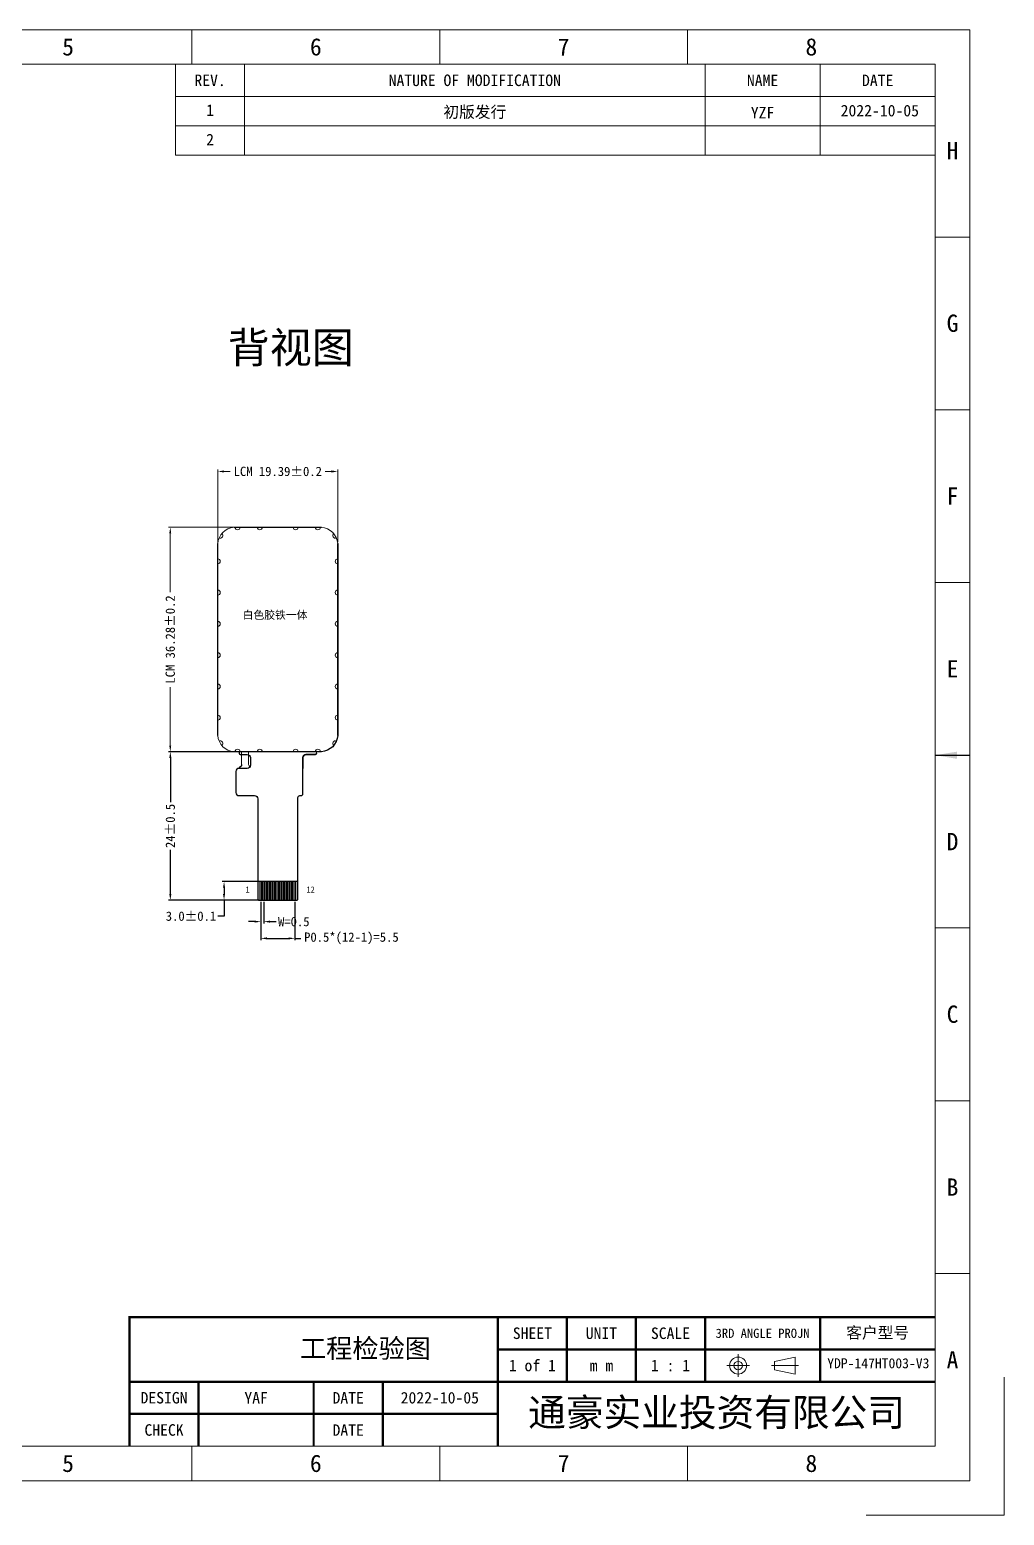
# Model space of a CAD drawing. Header units: millimetres. Extents: x 899 to 1621, y -115 to 374.
# Drawn here: x 1463.6 to 1621.3, y -114.8 to 125.4 of the extents above; entities that cross this region are included whole.
import ezdxf
from ezdxf.enums import TextEntityAlignment as Align

# ---------------------------------------------------------------- set-up
doc = ezdxf.new("R2010")
doc.units = ezdxf.units.MM
doc.layers.get('0').update_dxf_attribs({"lineweight": 15})
for name, color, linetype in [('Bezel', 5, 'Continuous'), ('dim', 3, 'Continuous'), ('DWG', 7, 'Continuous'), ('FPC', 30, 'Continuous'), ('Index', 7, 'Continuous'), ('LAYOUT.drawing', 7, 'Continuous')]:
    doc.layers.add(name, color=color, linetype=linetype)
doc.layers.add('BL', color=7, linetype='Continuous', plot=False)
doc.layers.add('BLU', color=7, linetype='Continuous', lineweight=9)
doc.styles.add('DD', font='', dxfattribs={"height": 2})
doc.styles.get("Standard").update_dxf_attribs({"font": ''})
doc.styles.add('WMF-ARIAL0', font='')
doc.styles.add('宋体', font='')
doc.styles.get('DD').set_extended_font_data('SimSun')
doc.styles.get('Standard').set_extended_font_data('SimSun')
doc.styles.get('WMF-ARIAL0').set_extended_font_data('SimSun')
doc.styles.get('宋体').set_extended_font_data('SimSun')
doc.dimstyles.new('ISO-25', dxfattribs={"dimtxt": 2.5, "dimasz": 2.5, "dimexe": 1.25, "dimexo": 0.625, "dimtad": 1, "dimtxsty": 'Standard', "dimcen": 2.5, "dimadec": 0, "dimazin": 0, "dimtfac": 1, "dimtmove": 0, "dimatfit": 3, "dimfxl": 0, "dimarcsym": 0})
doc.dimstyles.new('ISO-25$0', dxfattribs={"dimscale": 0.5, "dimtxt": 2, "dimasz": 2, "dimexe": 0.8, "dimexo": 0.8, "dimtad": 0, "dimrnd": 0.01, "dimzin": 9, "dimdsep": 46, "dimtxsty": 'Standard', "dimcen": 2.5, "dimadec": 0, "dimazin": 2, "dimtfac": 1, "dimtofl": 0, "dimtmove": 0, "dimatfit": 0, "dimfxl": 0, "dimlwd": 13, "dimlwe": 13, "dimarcsym": 0})
doc.dimstyles.new('Standard$0', dxfattribs={"dimscale": 0.7, "dimtxt": 2.5, "dimasz": 2, "dimexe": 1, "dimexo": 1, "dimtad": 0, "dimzin": 9, "dimdsep": 46, "dimtxsty": 'Standard', "dimcen": 0, "dimclrt": 7, "dimadec": 1, "dimazin": 0, "dimtfac": 1, "dimtofl": 0, "dimtmove": 0, "dimatfit": 3, "dimfxl": 0, "dimtolj": 1, "dimtzin": 0, "dimarcsym": 0})

# ---------------------------------------------------------------- blocks, each defined once
blk = doc.blocks.new('*U2')
at = {"layer": 'BL', "color": 2}
blk.add_lwpolyline([(-0.15, -1.5), (0.15, -1.5), (0.15, 1.5), (-0.15, 1.5)], close=True, dxfattribs=at)
blk = doc.blocks.new('*U3')
at = {"layer": 'dim', "color": 0, "linetype": 'ByBlock', "lineweight": -2, "transparency": 16777216}
for p in [(0, 0), (0.5, 0), (1, 0), (1.5, 0), (2, 0), (2.5, 0), (3, 0), (3.5, 0), (4, 0), (4.5, 0), (5, 0), (5.5, 0)]:
    blk.add_blockref('*U2', p, dxfattribs=at)
blk = doc.blocks.new('*D104')
at = {"layer": 'Defpoints', "color": 0}
for p in [(1495.05, -12.3), (1500.99, -12.3), (1500.99, -15.3)]:
    blk.add_point(p, dxfattribs=at)
at = {"layer": 'dim', "color": 3, "lineweight": -2}
for p, q in [((1500.69, -12.3), (1494.75, -12.3)), ((1495.05, -13.3), (1495.05, -14.3)), ((1500.69, -15.3), (1494.75, -15.3)), ((1495.05, -15.3), (1495.05, -17.9)), ((1495.05, -17.9), (1494.05, -17.9))]:
    blk.add_line(p, q, dxfattribs=at)
at = {"layer": 'dim', "color": 3}
for points in [[(1494.88, -13.3), (1495.21, -13.3), (1495.05, -12.3)], [(1494.88, -14.3), (1495.21, -14.3), (1495.05, -15.3)]]:
    blk.add_solid(points, dxfattribs=at)
at = {"layer": 'dim', "color": 3, "insert": (1489.7, -17.9), "char_height": 1.5, "attachment_point": 5, "style": '宋体'}
blk.add_mtext('\\A1;3.0%%P0.1', dxfattribs=at)
blk = doc.blocks.new('*D105')
at = {"layer": 'Defpoints', "color": 0}
for p in [(1500.99, -15.3), (1506.49, -15.3), (1506.49, -21.48)]:
    blk.add_point(p, dxfattribs=at)
at = {"layer": 'dim', "color": 3, "lineweight": -2}
for p, q in [((1500.99, -15.6), (1500.99, -21.78)), ((1506.49, -15.6), (1506.49, -21.78)), ((1501.99, -21.48), (1505.49, -21.48)), ((1506.49, -21.48), (1507.49, -21.48))]:
    blk.add_line(p, q, dxfattribs=at)
at = {"layer": 'dim', "color": 3}
for points in [[(1501.99, -21.32), (1501.99, -21.65), (1500.99, -21.48)], [(1505.49, -21.32), (1505.49, -21.65), (1506.49, -21.48)]]:
    blk.add_solid(points, dxfattribs=at)
at = {"layer": 'dim', "color": 3, "insert": (1515.65, -21.48), "char_height": 1.5, "attachment_point": 5, "style": '宋体'}
blk.add_mtext('\\A1;P0.5*(12-1)=5.5', dxfattribs=at)
blk = doc.blocks.new('*D106')
at = {"layer": 'Defpoints', "color": 0}
for p in [(1500.99, -15.3), (1501.49, -15.3), (1501.49, -18.78)]:
    blk.add_point(p, dxfattribs=at)
at = {"layer": 'dim', "color": 3, "lineweight": -2}
for p, q in [((1500.99, -15.6), (1500.99, -19.08)), ((1501.49, -15.6), (1501.49, -19.08)), ((1499.99, -18.78), (1498.99, -18.78)), ((1502.49, -18.78), (1503.49, -18.78))]:
    blk.add_line(p, q, dxfattribs=at)
at = {"layer": 'dim', "color": 3}
for points in [[(1499.99, -18.61), (1499.99, -18.94), (1500.99, -18.78)], [(1502.49, -18.61), (1502.49, -18.94), (1501.49, -18.78)]]:
    blk.add_solid(points, dxfattribs=at)
at = {"layer": 'dim', "color": 3, "insert": (1506.33, -18.78), "char_height": 1.5, "attachment_point": 5, "style": '宋体'}
blk.add_mtext('\\A1;W=0.5', dxfattribs=at)
blk = doc.blocks.new('*D112')
at = {"layer": 'Defpoints', "color": 0}
for p in [(1513.43, 54.01), (1494.05, 42.35), (1513.43, 42.35)]:
    blk.add_point(p, dxfattribs=at)
at = {"layer": 'dim', "color": 0, "lineweight": 13}
for p, q in [((1494.05, 42.65), (1494.05, 54.31)), ((1495.05, 54.01), (1496.06, 54.01)), ((1512.43, 54.01), (1511.42, 54.01)), ((1513.43, 42.65), (1513.43, 54.31))]:
    blk.add_line(p, q, dxfattribs=at)
at = {"layer": 'dim', "color": 0}
for points in [[(1495.05, 54.18), (1495.05, 53.84), (1494.05, 54.01)], [(1512.43, 54.18), (1512.43, 53.84), (1513.43, 54.01)]]:
    blk.add_solid(points, dxfattribs=at)
at = {"layer": 'dim', "color": 0, "insert": (1503.74, 54.01), "char_height": 1.5, "attachment_point": 5}
blk.add_mtext('LCM 19.39±0.2', dxfattribs=at)
blk = doc.blocks.new('*D113')
at = {"layer": 'Defpoints', "color": 0}
for p in [(1498.91, 44.98), (1486.35, 8.7), (1499, 8.7)]:
    blk.add_point(p, dxfattribs=at)
at = {"layer": 'dim', "color": 0, "lineweight": 13}
for p, q in [((1498.61, 44.98), (1486.05, 44.98)), ((1486.35, 43.98), (1486.35, 34.52)), ((1486.35, 9.7), (1486.35, 19.16)), ((1498.7, 8.7), (1486.05, 8.7))]:
    blk.add_line(p, q, dxfattribs=at)
at = {"layer": 'dim', "color": 0}
for points in [[(1486.18, 43.98), (1486.51, 43.98), (1486.35, 44.98)], [(1486.18, 9.7), (1486.51, 9.7), (1486.35, 8.7)]]:
    blk.add_solid(points, dxfattribs=at)
at = {"layer": 'dim', "color": 0, "insert": (1486.35, 26.84), "char_height": 1.5, "attachment_point": 5, "rotation": 90}
blk.add_mtext('LCM 36.28±0.2', dxfattribs=at)
blk = doc.blocks.new('*D114')
at = {"layer": 'Defpoints', "color": 0}
for p in [(1486.36, 8.7), (1499.43, 8.7), (1500.99, -15.3)]:
    blk.add_point(p, dxfattribs=at)
at = {"layer": 'dim', "color": 3, "lineweight": -2}
for p, q in [((1499.13, 8.7), (1486.06, 8.7)), ((1486.36, 7.7), (1486.36, 0.56)), ((1486.36, -14.3), (1486.36, -7.17)), ((1500.69, -15.3), (1486.06, -15.3))]:
    blk.add_line(p, q, dxfattribs=at)
at = {"layer": 'dim', "color": 3}
for points in [[(1486.19, 7.7), (1486.53, 7.7), (1486.36, 8.7)], [(1486.19, -14.3), (1486.53, -14.3), (1486.36, -15.3)]]:
    blk.add_solid(points, dxfattribs=at)
at = {"layer": 'dim', "color": 3, "insert": (1486.36, -3.3), "char_height": 1.5, "attachment_point": 5, "rotation": 90, "style": '宋体'}
blk.add_mtext('\\A1;24%%P0.5', dxfattribs=at)

msp = doc.modelspace()

# ---------------------------------------------------------------- linework, layer by layer
at = {"lineweight": 0}
for p, q in [((1289.459, 119.848), (1610.092, 119.848)), ((1487.201, 119.848), (1487.201, 105.132)), ((1610.092, 96.759), (1610.092, 119.848)), ((1610.092, 119.848), (1610.092, -103.59)), ((1487.201, 109.883), (1610.092, 109.883)), ((1487.201, 105.132), (1610.092, 105.132))]:
    msp.add_line(p, q, dxfattribs=at)
msp.add_line((1610.092, -103.59), (1289.459, -103.59))
for points in [[(1283.873, 125.434), (1615.678, 125.434), (1615.678, -109.176), (1283.873, -109.176)], [(1587.421, -91.933), (1584.11, -91.247), (1584.11, -89.874), (1587.421, -89.187)]]:
    msp.add_lwpolyline(points, close=True)
for points in [[(1489.854, 119.848), (1489.854, 125.434)], [(1529.934, 119.848), (1529.934, 125.434)], [(1570.013, 119.848), (1570.013, 125.434)], [(1498.373, 119.848), (1498.373, 105.132)], [(1572.852, 119.848), (1572.852, 105.132)], [(1591.472, 119.848), (1591.472, 105.132)], [(1487.201, 114.634), (1610.092, 114.634)], [(1610.092, -75.66), (1615.678, -75.66)], [(1578.211, -92.388), (1578.211, -88.714)], [(1576.374, -90.551), (1580.048, -90.551)], [(1583.58, -90.56), (1587.951, -90.56)], [(1598.92, -114.762), (1621.264, -114.762), (1621.264, -92.418)], [(1489.854, -103.59), (1489.854, -109.176)], [(1529.934, -103.59), (1529.934, -109.176)], [(1570.013, -103.59), (1570.013, -109.176)]]:
    msp.add_lwpolyline(points)
for points in [[(1610.092, 91.918), (1615.678, 91.918)], [(1610.092, 63.989), (1615.678, 63.989)], [(1610.092, 36.059), (1615.678, 36.059)], [(1610.092, -19.801), (1615.678, -19.801)], [(1610.092, -47.73), (1615.678, -47.73)]]:
    msp.add_lwpolyline(points, dxfattribs=at)
msp.add_lwpolyline([(1610.092, -82.735, 0.372, 0.372, 0), (1479.753, -82.735, 0.372, 0.372, 0), (1479.753, -103.59, 0, 0, 0)], format="xyseb")
at = {"const_width": 0.372}
for points in [[(1539.337, -103.59), (1539.337, -82.735)], [(1550.508, -93.163), (1550.508, -82.735)], [(1561.68, -93.163), (1561.68, -82.735)], [(1572.852, -93.163), (1572.852, -82.735)], [(1591.472, -93.163), (1591.472, -82.735)], [(1539.337, -87.949), (1610.092, -87.949)], [(1479.753, -93.163), (1610.092, -93.163)], [(1490.925, -103.59), (1490.925, -93.163)], [(1509.545, -103.59), (1509.545, -93.163)], [(1520.717, -103.59), (1520.717, -93.163)], [(1479.753, -98.376), (1539.337, -98.376)]]:
    msp.add_lwpolyline(points, dxfattribs=at)
for radius in [1.373, 0.686]:
    msp.add_circle((1578.203, -90.56), radius)
at = {"layer": 'BL', "color": 30}
msp.add_lwpolyline([(1506.989, -12.303), (1500.489, -12.303)], dxfattribs=at)
at = {"layer": 'BLU', "color": 36, "lineweight": 5}
for points in [[(1497.559, 6.135), (1497.784, 6.289, 0.1725228), (1497.896, 6.605), (1497.896, 8.696)], [(1498.996, 8.696), (1498.996, 6.605, 0.1631672), (1499.244, 6.258)]]:
    msp.add_lwpolyline(points, format="xyb", dxfattribs=at)
at = {"layer": 'DWG', "color": 30, "lineweight": 0}
msp.add_lwpolyline([(1510, 8.439), (1510, 8.697)], dxfattribs=at)
at = {"layer": 'FPC'}
for points in [[(1497.48, 8.697), (1497.48, 8.45, 0.3800106), (1497.65, 8.246), (1498.806, 8.246, -0.4142136), (1499.306, 7.746), (1499.307, 6.5, -0.4294727), (1498.781, 6.001), (1497.446, 6.001, 0.4142054), (1496.946, 5.501), (1496.946, 2.101, 0.4142217), (1497.446, 1.601), (1499.989, 1.601, -0.4142136), (1500.489, 1.101), (1500.489, -15.103, 0.4142136), (1500.689, -15.303), (1506.789, -15.303, 0.4142136), (1506.989, -15.103), (1506.989, 1.301, -0.4142136), (1507.289, 1.601), (1507.5, 1.601, 0.4142136), (1507.8, 1.901), (1507.8, 6.001), (1507.8, 7.747, -0.4142136), (1508.3, 8.247), (1509.829, 8.247, 0.3717373), (1510, 8.445, -0.3661858), (1509.834, 8.247), (1508.3, 8.247, 0.4142136), (1507.8, 7.747), (1507.8, 6.001)], [(1497.896, 6.605, -0.1725228), (1497.784, 6.289), (1497.559, 6.135, 0.0790519), (1497.48, 5.999, 0.4339567), (1496.946, 5.5)], [(1498.807, 6), (1497.446, 6, 0.4167033), (1496.946, 5.496), (1496.946, 2.05)]]:
    msp.add_lwpolyline(points, format="xyb", dxfattribs=at)
at = {"layer": 'LAYOUT.drawing'}
for p, q in [((1496.672, 44.979), (1510.808, 44.979)), ((1494.045, 11.324), (1494.045, 42.352))]:
    msp.add_line(p, q, dxfattribs=at)
at = {"layer": 'LAYOUT.drawing', "linetype": 'Continuous', "lineweight": 5}
for points in [[(1496.672, 8.697, -0.3806996), (1494.045, 11.324), (1494.045, 42.352, -0.3806996), (1496.672, 44.979), (1510.808, 44.979, -0.3806996), (1513.434, 42.352)], [(1494.045, 13.796, 1), (1494.045, 14.596)], [(1513.434, 14.596, 1), (1513.434, 13.796)], [(1494.667, 9.723, 0.9307842), (1494.257, 10.407)], [(1513.223, 10.407, 0.9307842), (1512.813, 9.723)], [(1497.643, 8.697, 1), (1496.843, 8.697)], [(1501.245, 8.697, 1), (1500.445, 8.697)], [(1507.035, 8.697, 1), (1506.235, 8.697)], [(1510.637, 8.697, 1), (1509.837, 8.697)]]:
    msp.add_lwpolyline(points, format="xyb", dxfattribs=at)
at = {"layer": 'LAYOUT.drawing'}
msp.add_lwpolyline([(1513.434, 11.324), (1513.434, 42.352), (1513.434, 11.324, -0.3806996), (1510.808, 8.697), (1496.672, 8.696)], format="xyb", dxfattribs=at)
at = {"layer": 'LAYOUT.drawing', "linetype": 'Continuous', "lineweight": 5}
msp.add_lwpolyline([(1496.672, 8.697), (1510.808, 8.697)], close=True, dxfattribs=at)
for centre, start, end in [((1494.438, 43.626), 243.1861, 54.97374), ((1497.243, 44.979), 180, 0), ((1500.845, 44.979), 180, 0), ((1506.635, 44.979), 180, 0), ((1510.237, 44.979), 180, 0), ((1513.042, 43.626), 125.02626, 296.8139), ((1494.045, 39.48), 270, 90), ((1513.434, 39.48), 90, 270), ((1494.045, 34.423), 270, 90), ((1513.434, 34.423), 90, 270), ((1494.045, 29.366), 270, 90), ((1513.434, 29.366), 90, 270), ((1494.045, 24.31), 270, 90), ((1513.434, 24.31), 90, 270), ((1494.045, 19.253), 270, 90), ((1513.434, 19.253), 90, 270)]:
    msp.add_arc(centre, 0.4, start, end, dxfattribs=at)

# ---------------------------------------------------------------- block references
at = {"layer": 'dim', "color": 7}
msp.add_blockref('*U3', (1500.989, -13.803), dxfattribs=at)

# ---------------------------------------------------------------- texts
at = {"lineweight": 0, "style": 'WMF-ARIAL0'}
msp.add_text('2022-10-05', height=1.862, dxfattribs=at).set_placement((1601.129, 112.34), align=Align.MIDDLE)
at = {"lineweight": 0, "attachment_point": 5, "style": 'WMF-ARIAL0'}
for s, insert, char_height, width in [('5', (1469.815, 122.641), 2.793, 26.71942), ('6', (1509.894, 122.641), 2.793, 26.71942), ('7', (1549.973, 122.641), 2.793, 26.71942), ('8', (1590.052, 122.641), 2.793, 26.71942), ('{\\fSimSun|b0|i0|c134|p2;\\C0;REV.}', (1492.787, 117.241), 1.86198, 7.44792), ('{\\C0;NATURE OF MODIFICATION}', (1535.613, 117.241), 1.86198, 74.47921), ('{\\fSimSun|b0|i0|c134|p2;\\C0;NAME}', (1582.162, 117.241), 1.86198, 12.4132), ('{\\fSimSun|b0|i0|c134|p2;\\C0;DATE}', (1600.782, 117.241), 1.86198, 12.4132), ('{\\fSimSun|b0|i0|c134|p2;\\C0;1}', (1492.787, 112.419), 1.86198, 7.44792), ('{\\C0;初版发行}', (1535.613, 112.028), 1.862, 74.47921), ('{\\fSimSun|b0|i0|c134|p2;\\C0;YZF}', (1582.162, 112.028), 1.86198, 12.4132), ('{\\fSimSun|b0|i0|c134|p2;\\C0;2}', (1492.787, 107.667), 1.86198, 7.44792), ('H', (1612.885, 105.883), 2.793, 3.72396), ('G', (1612.885, 77.953), 2.793, 3.72396), ('F', (1612.885, 50.024), 2.793, 3.72396), ('E', (1612.885, 22.094), 2.793, 3.72396), ('D', (1612.885, -5.836), 2.793, 3.72396), ('C', (1612.885, -33.765), 2.793, 3.72396), ('B', (1612.885, -61.695), 2.793, 3.72396), ('{\\fSimSun|b0|i0|c134|p2;客户型号}', (1600.782, -85.342), 1.86198, 32.05371), ('SHEET', (1544.923, -85.342), 1.862, 7.44792), ('UNIT', (1556.094, -85.342), 1.862, 7.44792), ('SCALE', (1567.266, -85.342), 1.862, 7.44792), ('{\\fSimSun|b0|i0|c134|p2;3RD ANGLE PROJN}', (1582.162, -85.342), 1.48958, 23.86276), ('A', (1612.885, -89.625), 2.793, 3.72396), ('1 of 1', (1544.923, -90.556), 1.862, 11.17188), ('m m', (1556.094, -90.556), 1.862, 7.44792), ('1 : 1', (1567.266, -90.556), 1.862, 7.44792), ('YDP-147HT003-V3', (1600.883, -90.192), 1.62, 27.88806), ('DESIGN', (1485.339, -95.769), 1.862, 7.44792), ('{\\fSimSun|b0|i0|c134|p2;YAF}', (1500.235, -95.769), 1.86198, 12.4132), ('DATE', (1515.131, -95.769), 1.862, 7.44792), ('{\\fSimSun|b0|i0|c134|p2;2022-10-05}', (1529.952, -95.769), 1.86198, 12.4132), ('CHECK', (1485.339, -100.983), 1.862, 7.44792), ('DATE', (1515.131, -100.983), 1.862, 7.44792), ('6', (1509.894, -106.383), 2.793, 26.71942), ('7', (1549.973, -106.383), 2.793, 26.71942), ('8', (1590.052, -106.383), 2.793, 26.71942)]:
    msp.add_mtext(s, dxfattribs=dict(at, insert=insert, char_height=char_height, width=width))
for s, insert, char_height, width, attachment_point, style in [('{\\fSimSun|b0|i0|c134|p2;背视图}', (1495.649, 76.54), 4.98162, 127.62611, 1, 'DD'), ('工程检验图', (1517.919, -87.949), 3.1033, 59.58337, 5, '宋体'), ('{\\C2;通豪实业投资有限公司}', (1574.714, -98.376), 4.46875, 70.75525, 5, '宋体'), ('5', (1469.815, -106.383), 2.793, 26.71942, 5, 'WMF-ARIAL0')]:
    msp.add_mtext(s, dxfattribs=dict(insert=insert, char_height=char_height, width=width, attachment_point=attachment_point, style=style))
at = {"layer": 'Bezel', "color": 7, "lineweight": -3, "insert": (1498.06, 31.447), "char_height": 1.2815, "width": 11.39812, "attachment_point": 1, "style": '宋体'}
msp.add_mtext('白色胶铁一体', dxfattribs=at)
at = {"layer": 'Index', "color": 1, "char_height": 1, "attachment_point": 2, "style": '宋体'}
for s, insert in [('1', (1498.838, -13.085)), ('12', (1509.055, -13.085))]:
    msp.add_mtext(s, dxfattribs=dict(at, insert=insert))

# ---------------------------------------------------------------- dimensions: what is measured, and where the dimension line sits
at = {"layer": 'dim'}
dim = msp.add_linear_dim(base=(1513.434, 54.011), p1=(1494.045, 42.352), p2=(1513.434, 42.352), text='LCM <>', dimstyle='ISO-25$0', override={"dimtxt": 3, "dimasz": 2, "dimexe": 0.6, "dimexo": 0.6, "dimtol": 1, "dimtp": 0.2, "dimtm": 0.2}, dxfattribs=at)
dim.commit()
dim.dimension.update_dxf_attribs({"geometry": '*D112', "text_midpoint": (1503.74, 54.011), "dimtype": 160})
dim = msp.add_linear_dim(base=(1486.346, 8.696), p1=(1498.914, 44.979), p2=(1498.996, 8.696), angle=90, text='LCM <>', dimstyle='ISO-25$0', override={"dimtxt": 3, "dimasz": 2, "dimexe": 0.6, "dimexo": 0.6, "dimtol": 1, "dimtp": 0.2, "dimtm": 0.2}, dxfattribs=at)
dim.commit()
dim.dimension.update_dxf_attribs({"geometry": '*D113', "text_midpoint": (1486.346, 26.838), "dimtype": 160})
at = {"layer": 'dim', "color": 3}
dim = msp.add_linear_dim(base=(1486.359, 8.696), p1=(1500.989, -15.303), p2=(1499.431, 8.696), angle=90, text='<>%%P0.5', dimstyle='Standard$0', override={"dimscale": 0.5, "dimtxt": 3, "dimasz": 2, "dimexe": 0.6, "dimexo": 0.6, "dimgap": 0.5, "dimtoh": 1, "dimtxsty": '宋体', "dimclrd": 3, "dimclre": 3, "dimclrt": 3}, dxfattribs=at)
dim.commit()
dim.dimension.update_dxf_attribs({"geometry": '*D114', "text_midpoint": (1486.359, -3.303)})
dim = msp.add_linear_dim(base=(1495.048, -12.303), p1=(1500.989, -15.303), p2=(1500.989, -12.303), angle=90, text='3.0%%P0.1', dimstyle='Standard$0', override={"dimscale": 0.5, "dimtxt": 3, "dimasz": 2, "dimexe": 0.6, "dimexo": 0.6, "dimgap": 0.5, "dimtoh": 1, "dimtxsty": '宋体', "dimclrd": 3, "dimclre": 3, "dimclrt": 3}, dxfattribs=at)
dim.commit()
dim.dimension.update_dxf_attribs({"geometry": '*D104', "text_midpoint": (1489.702, -17.903), "dimtype": 160})
dim = msp.add_linear_dim(base=(1501.489, -18.775), p1=(1500.989, -15.303), p2=(1501.489, -15.303), text='W=<>', dimstyle='Standard$0', override={"dimscale": 0.5, "dimtxt": 3, "dimasz": 2, "dimexe": 0.6, "dimexo": 0.6, "dimgap": 0.5, "dimtoh": 1, "dimtxsty": '宋体', "dimclrd": 3, "dimclre": 3, "dimclrt": 3}, dxfattribs=at)
dim.commit()
dim.dimension.update_dxf_attribs({"geometry": '*D106', "text_midpoint": (1506.331, -18.775)})
dim = msp.add_linear_dim(base=(1506.489, -21.483), p1=(1500.989, -15.303), p2=(1506.489, -15.303), text='P0.5*(12-1)=<>', dimstyle='Standard$0', override={"dimscale": 0.5, "dimtxt": 3, "dimasz": 2, "dimexe": 0.6, "dimexo": 0.6, "dimgap": 0.5, "dimtoh": 1, "dimtxsty": '宋体', "dimclrd": 3, "dimclre": 3, "dimclrt": 3}, dxfattribs=at)
dim.commit()
dim.dimension.update_dxf_attribs({"geometry": '*D105', "text_midpoint": (1515.648, -21.483), "dimtype": 160})

# ---------------------------------------------------------------- leaders
at = {"color": 1}
msp.add_leader([(1610.092, 8.129), (1615.678, 8.129)], dimstyle='ISO-25', override={"dimasz": 3.5, "dimgap": 0.2, "dimtad": 0}, dxfattribs=at)

doc.saveas('drawing.dxf')
